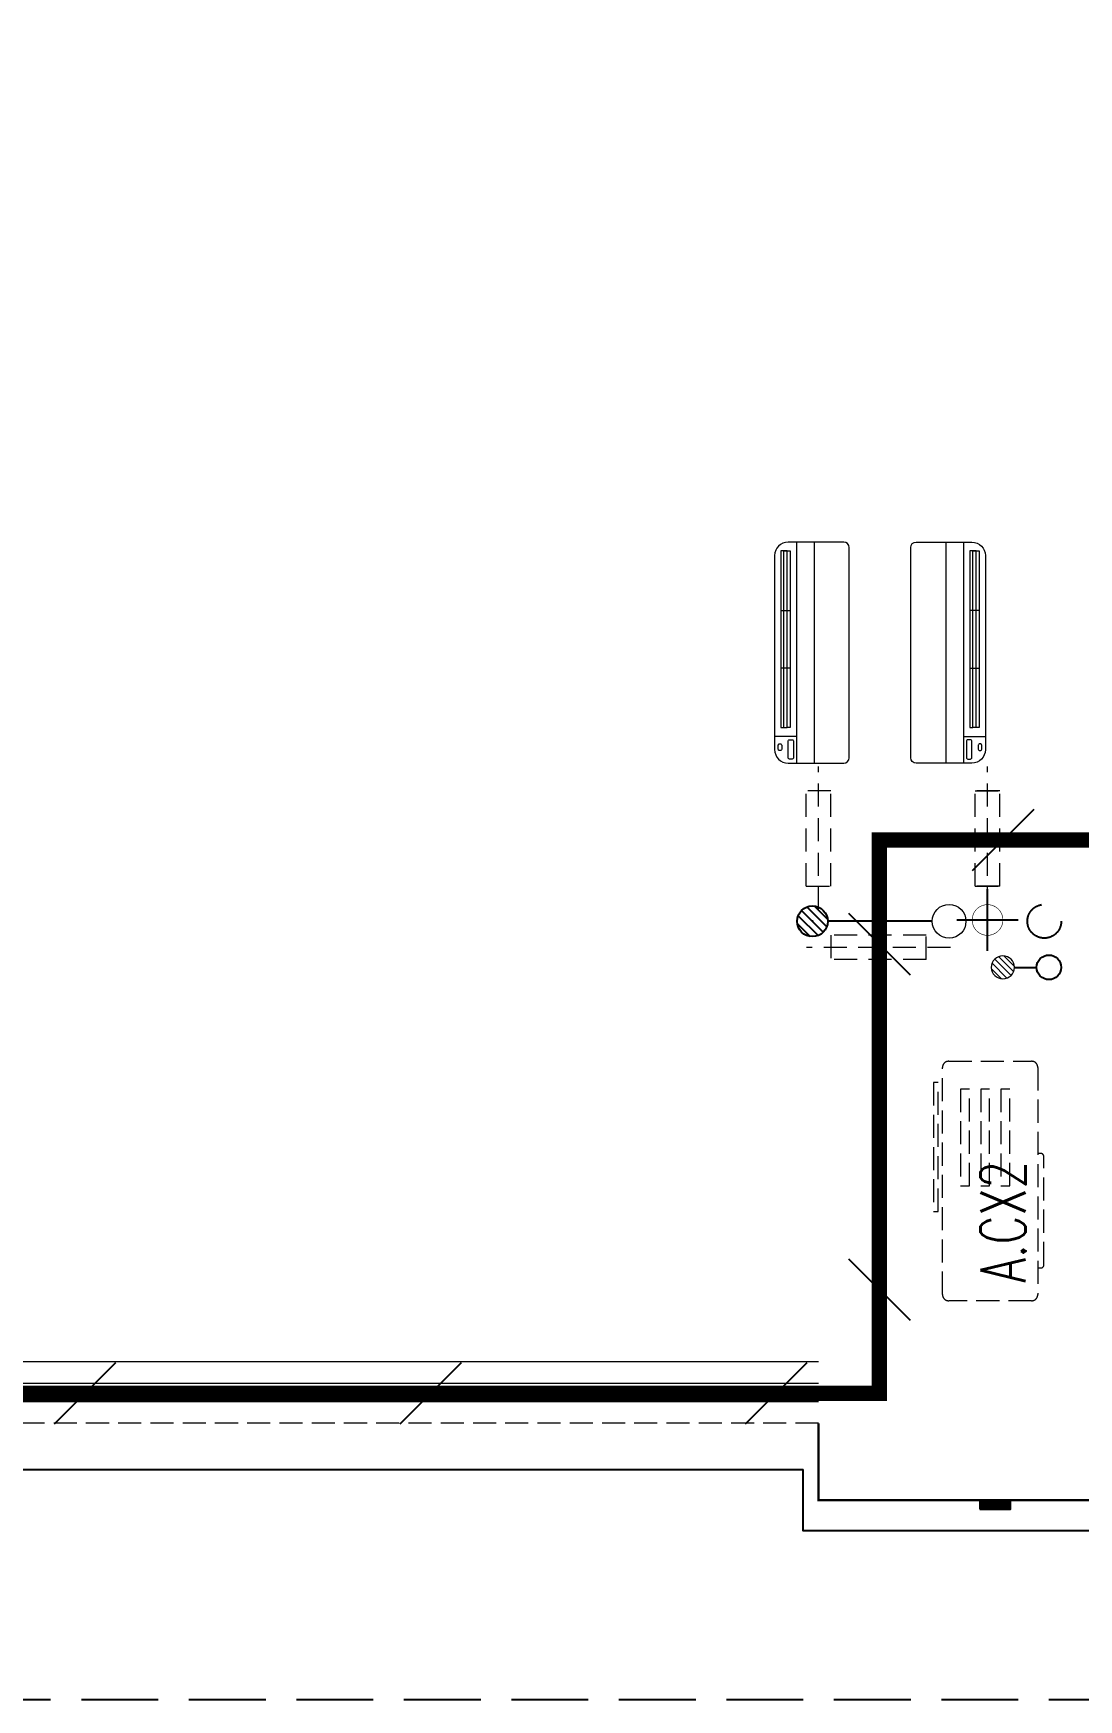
# Model space of a CAD drawing. Extents: x 3443499 to 7125205, y -1700016 to -264854.
# Drawn here: x 3652353 to 3655756, y -907770 to -902343 of the extents above; entities that cross this region are included whole.
import ezdxf

# ---------------------------------------------------------------- set-up
doc = ezdxf.new("R2010")
doc.units = 0
doc.header["$LTSCALE"] = 1000
doc.header["$MEASUREMENT"] = 0
for name, pattern in [('CENTER2', [1.125, 0.75, -0.125, 0.125, -0.125]), ('DASH', [0.35, 0.25, -0.1]), ('HIDDEN', [0.375, 0.25, -0.125])]:
    doc.linetypes.add(name, pattern=pattern)
doc.layers.get('0').update_dxf_attribs({"linetype": 'CONTINUOUS'})
for name, color, linetype in [('!校对', 2, 'CONTINUOUS'), ('LVTRY', 252, 'CONTINUOUS'), ('SHTLN', 4, 'CONTINUOUS'), ('VPIPE-凝结', 150, 'CONTINUOUS'), ('VPIPE-雨水', 4, 'DASH'), ('WIRE-接地', 2, 'CONTINUOUS'), ('卫生间', 6, 'CONTINUOUS'), ('机电标识类', 1, 'CONTINUOUS'), ('看线', 185, 'CONTINUOUS'), ('立面', 73, 'CONTINUOUS'), ('铝合金', 144, 'CONTINUOUS')]:
    doc.layers.add(name, color=color, linetype=linetype)
for name, color, linetype, lineweight in [('EQUIP_地漏', 7, 'CONTINUOUS', 18), ('VPIPE-废水', 31, 'TG_F', 18), ('平面-栏杆', 56, 'CONTINUOUS', 15), ('平面-看线', 252, 'CONTINUOUS', 15), ('平面-空调室内机', 176, 'CONTINUOUS', 9), ('平面-空调预留孔', 252, 'CONTINUOUS', 15), ('空调', 76, 'CONTINUOUS', 13)]:
    doc.layers.add(name, color=color, linetype=linetype, lineweight=lineweight)
doc.styles.add('_TCH_DIM', font='SIMPLEX', dxfattribs={"bigfont": 'GBCBIG'})
doc.styles.add('TG_LINETYPE', font='SIMPLEX', dxfattribs={"width": 0.8, "height": 3, "bigfont": 'HZTXT'})
doc.linetypes.add('TG_F', pattern='A,2,-0.3,["F",TG_LINETYPE,S=0.1,R=0,X=-0.23,Y=-0.15],0', length=2.3)

# ---------------------------------------------------------------- blocks, each defined once
blk = doc.blocks.new('$TelecSys$00000008')
blk.add_line((0.4, 0.4), (-0.4, -0.4))
blk = doc.blocks.new('fergve')
at = {"layer": '平面-空调预留孔', "color": 8, "linetype": 'DASH', "ltscale": 0.3}
for p, q in [((119062.7, 54987.6), (119062.7, 54977.6)), ((119435.6, 54977.6), (119435.6, 54987.6)), ((119072.7, 54967.6), (119425.6, 54967.6))]:
    blk.add_line(p, q, dxfattribs=at)
for points in [[(119666.7, 55326.8), (119246.8, 55326.8), (119246.8, 55311.6), (119666.7, 55311.6)], [(119645.5, 55239.2), (119330, 55239.2), (119330, 55210.2), (119645.5, 55210.2)], [(119645.5, 55173.4), (119330, 55173.4), (119330, 55144.4), (119645.5, 55144.4)], [(119645.5, 55107.6), (119330, 55107.6), (119330, 55078.6), (119645.5, 55078.6)]]:
    blk.add_lwpolyline(points, close=True, dxfattribs=at)
blk.add_lwpolyline([(119715.9, 54987.6), (118975.9, 54987.6, -0.414214), (118955.9, 55007.6), (118955.9, 55277.6, -0.414214), (118975.9, 55297.6), (119715.9, 55297.6, -0.414214), (119735.9, 55277.6), (119735.9, 55007.6, -0.414214)], format="xyb", close=True, dxfattribs=at)
for centre, start, end in [((119072.7, 54977.6), 180, 270), ((119425.6, 54977.6), 270, 0)]:
    blk.add_arc(centre, 10, start, end, dxfattribs=at)
at = {"layer": '平面-空调预留孔', "color": 8, "linetype": 'DASH', "ltscale": 0.3, "style": '_TCH_DIM', "width": 0.705882}
blk.add_text('A.CX2', height=146.88, dxfattribs=at).set_placement((119015.3, 55027.3))
blk = doc.blocks.new('dongkong')
at = {"layer": '平面-空调预留孔', "color": 8, "linetype": 'HIDDEN', "ltscale": 0.3}
for p, q in [((-603796, 210899.9), (-603796, 210431.5)), ((-603836, 210821), (-603836, 210510.8)), ((-603836, 210821), (-603756, 210821)), ((-603756, 210821), (-603756, 210510.8))]:
    blk.add_line(p, q, dxfattribs=at)
blk.add_lwpolyline([(-603756, 210510.8), (-603836, 210510.8)], dxfattribs=at)
blk = doc.blocks.new('A$C001338C2')
at = {"color": 8}
for p, q in [((845, 303.6), (55, 303.6)), ((109.1, 214.8), (109.1, 303.6)), ((0, 248.6), (0, 22)), ((900, 22), (900, 248.6)), ((22, 0), (878, 0))]:
    blk.add_line(p, q, dxfattribs=at)
at = {"color": 8, "lineweight": 5}
for p, q in [((864.6, 278.7), (144.5, 278.7)), ((144.5, 278.7), (144.5, 265.8)), ((387, 278.7), (144.5, 278.7)), ((144.5, 278.7), (144.5, 252.9)), ((387, 239.9), (387, 278.7)), ((864.6, 278.7), (622, 278.7)), ((622, 278.7), (622, 239.9)), ((864.6, 252.9), (864.6, 278.7)), ((900, 214.8), (0, 214.8)), ((144.5, 265.8), (864.6, 265.8)), ((144.5, 239.9), (144.5, 252.9)), ((144.5, 252.9), (864.6, 252.9)), ((864.6, 239.9), (144.5, 239.9)), ((622, 239.9), (387, 239.9)), ((864.6, 265.8), (864.6, 239.9)), ((900, 143.2), (0, 143.2))]:
    blk.add_line(p, q, dxfattribs=at)
at = {"color": 8}
for points in [[(73.1, 275), (56.8, 275, -0.414214), (51.3, 280.5), (51.3, 283.4, -0.414214), (56.8, 288.9), (73.1, 288.9, -0.414214), (78.6, 283.4), (78.6, 280.5, -0.414214)], [(89.2, 226.4), (22.2, 226.4, -0.414214), (16.7, 231.9), (16.7, 243.1, -0.414214), (22.2, 248.6), (89.2, 248.6, -0.414214), (94.7, 243.1), (94.7, 231.9, -0.414214)]]:
    blk.add_lwpolyline(points, format="xyb", close=True, dxfattribs=at)
for centre, radius, start, end in [((55, 248.6), 55, 90, 180), ((845, 248.6), 55, 360, 90), ((22, 22), 22, 180, 270), ((878, 22), 22, 270, 360)]:
    blk.add_arc(centre, radius, start, end, dxfattribs=at)
blk = doc.blocks.new('GGDGDGDG')
at = {"layer": '机电标识类', "color": 250, "linetype": 'DASH', "ltscale": 400}
for p, q in [((704092.5, 766289.8), (704092.5, 766489.8)), ((704192.5, 766389.8), (703992.5, 766389.8))]:
    blk.add_line(p, q, dxfattribs=at)
at = {"layer": '空调', "color": 1, "linetype": 'DASH', "const_width": 2}
blk.add_lwpolyline([(704042.5, 766389.8, 0.999999), (704142.5, 766389.8, 0.999999), (704042.5, 766389.8)], format="xyb", dxfattribs=at)
blk = doc.blocks.new('$lvtry$00000171')
for p, q in [((-74.2, 10.6), (-10.6, 74.2)), ((-69.8, -27.4), (27.4, 69.8)), ((-53, -53), (53, 53)), ((-27.4, -69.8), (69.8, 27.4)), ((10.6, -74.2), (74.2, -10.6))]:
    blk.add_line(p, q)
blk.add_circle((0, 0), 75)
blk.add_point((0, 0))
blk = doc.blocks.new('$TwtSys$00000141')
at = {"color": 1}
for p, q in [((-47.1, 3.8), (-5, 45.9)), ((-47.1, 3.8), (-5, 45.9)), ((-43.6, -17.5), (17.5, 43.6)), ((-43.6, -17.5), (17.5, 43.6)), ((-33.2, -33.2), (33.2, 33.2)), ((-33.2, -33.2), (33.2, 33.2)), ((-16.2, -43.5), (43.8, 16.4)), ((-16.2, -43.5), (43.8, 16.4)), ((5.7, -46.1), (46.1, -5.7)), ((5.7, -46.1), (46.1, -5.7))]:
    blk.add_line(p, q, dxfattribs=at)
blk.add_circle((0, 0), 47, dxfattribs=at)
blk.add_circle((0, 0), 47, dxfattribs=at)
blk = doc.blocks.new('HFGHFHF')
at = {"layer": '卫生间', "color": 252, "linetype": 'DASH'}
blk.add_lwpolyline([(282616.8, 689157.2), (280916.6, 689157.2), (280916.6, 684657.2), (280916.6, 684657.2), (280916.6, 684357.2), (272916.6, 684357.2), (272916.6, 683357.2), (271116.6, 683357.2), (271116.6, 673357.2), (273766.6, 673357.2), (273766.6, 672157.2), (297866.6, 672157.2), (297866.6, 673357.2), (299516.6, 673357.2)], dxfattribs=at)
blk = doc.blocks.new('A$C74FB3979')
at = {"layer": '立面'}
h = blk.add_hatch(dxfattribs=at)
h.set_pattern_fill('ANSI31', color=252, scale=2)
h.set_pattern_definition([(45, (-836600.4983, -796188.8776), (-2.24506403, 2.24506403), [])])
h.paths.add_polyline_path([(51624.8, -623.4), (51724.8, -623.4), (51724.8, -593.4), (51624.8, -593.4)])
at = {"color": 252, "const_width": 8}
blk.add_lwpolyline([(52249.8, -343.4), (52249.8, -643.4), (52149.8, -643.4), (52149.8, -593.4), (51099.8, -593.4), (51099.8, -343.4)], dxfattribs=at)
at = {"layer": 'VPIPE-凝结', "color": 252, "ltscale": 0.1}
blk.add_line((51469.8, 1291.6), (51129.8, 1291.6), dxfattribs=at)
blk.add_lwpolyline([(51737.4, 1141.6), (51809.8, 1141.6)], dxfattribs=at)
at = {"layer": 'VPIPE-凝结', "color": 252}
blk.add_circle((51849.8, 1141.6), 40, dxfattribs=at)
at = {"layer": 'VPIPE-废水', "color": 252}
blk.add_circle((51524.8, 1291.6), 55, dxfattribs=at)
at = {"layer": 'VPIPE-雨水', "color": 252}
blk.add_circle((51834.8, 1291.6), 55, dxfattribs=at)
at = {"layer": '平面-栏杆', "color": 252}
for p, q in [((51099.8, -213.4), (45199.8, -213.4)), ((51099.8, -273.4), (45199.8, -273.4))]:
    blk.add_line(p, q, dxfattribs=at)
at = {"layer": '平面-看线', "color": 252}
blk.add_line((51099.8, -143.4), (45199.8, -143.4), dxfattribs=at)
at = {"layer": '平面-看线', "color": 252, "linetype": 'DASH', "ltscale": 0.3}
blk.add_line((51099.8, -343.4), (45199.8, -343.4), dxfattribs=at)
at = {"layer": '看线', "color": 252}
blk.add_lwpolyline([(52249.8, -143.4), (52299.8, -143.4), (52299.8, -693.4), (51049.8, -693.4), (51049.8, -493.4)], dxfattribs=at)
at = {"layer": '看线', "color": 252, "ltscale": 0.5}
blk.add_lwpolyline([(45199.8, -493.4), (51049.8, -493.4)], dxfattribs=at)
at = {"layer": '立面', "color": 252}
blk.add_lwpolyline([(51624.8, -623.4), (51724.8, -623.4), (51724.8, -593.4), (51624.8, -593.4)], close=True, dxfattribs=at)
at = {"layer": '铝合金', "color": 252}
blk.add_lwpolyline([(51624.8, -623.4), (51724.8, -623.4), (51724.8, -593.4), (51624.8, -593.4)], close=True, dxfattribs=at)
at = {"color": 252, "xscale": -1}
for name, p in [('HFGHFHF', (326916.4, -673400.6)), ('GGDGDGDG', (755742.4, -765094))]:
    blk.add_blockref(name, p, dxfattribs=at)
at = {"layer": 'EQUIP_地漏', "color": 252, "xscale": 0.8, "yscale": -0.8, "zscale": 0.8, "rotation": 179.9999999357402}
blk.add_blockref('$TwtSys$00000141', (51699.8, 1141.6), dxfattribs=at)
at = {"layer": 'LVTRY', "color": 252, "xscale": 0.6666666667107825, "yscale": 0.6666666667107825, "rotation": 269.9999999939778}
blk.add_blockref('$lvtry$00000171', (51079.8, 1291.6), dxfattribs=at)
at = {"layer": '平面-空调室内机', "color": 252, "ltscale": 0.3, "xscale": -1}
for p, rotation in [((654895.9, 212227.4), 180), ((654895.9, 212227.4), 180), ((655445.9, 212227.4), 180), ((-159370.9, 605002.6), 270)]:
    blk.add_blockref('dongkong', p, dxfattribs=dict(at, rotation=rotation))
at = {"layer": '平面-空调室内机', "color": 252, "ltscale": 0.3, "rotation": 180}
blk.add_blockref('dongkong', (-552146.1, 212227.4), dxfattribs=at)
at = {"layer": '平面-空调预留孔', "color": 252, "yscale": 0.800000000046565, "zscale": 0.800000000046565}
for p, xscale, rotation in [((51199.7, 1806.6), 0.800000000046565, 90.00000023343011), ((51399.9, 1806.6), -0.800000000046565, 269.9999997665698)]:
    blk.add_blockref('A$C001338C2', p, dxfattribs=dict(at, xscale=xscale, rotation=rotation))
at = {"layer": '平面-空调预留孔', "color": 252, "rotation": 90.00000000000001}
blk.add_blockref('fergve', (106801, -118900.2), dxfattribs=at)

msp = doc.modelspace()

# ---------------------------------------------------------------- linework, layer by layer
at = {"layer": 'WIRE-接地', "color": 2, "linetype": 'CENTER2', "const_width": 50}
msp.add_lwpolyline([(3648809.5, -906772.6), (3655106.8, -906772.6), (3655106.8, -904970.8), (3655912.7, -904970.8), (3655912.7, -905571.8), (3658608.6, -905571.8), (3658608.6, -897565.5), (3648818.1, -897565.5)], dxfattribs=at)

# ---------------------------------------------------------------- block references
at = {"layer": '!校对'}
msp.add_blockref('A$C74FB3979', (3603809.3, -906526.7), dxfattribs=at)
at = {"layer": 'SHTLN', "color": 2, "xscale": 250, "yscale": 250, "zscale": 250}
for p in [(3655509.7, -904970.8), (3652520.6, -906772.6), (3653645.6, -906772.6), (3654770.6, -906772.6)]:
    msp.add_blockref('$TelecSys$00000008', p, dxfattribs=at)
at = {"layer": 'SHTLN', "color": 2, "xscale": 250, "yscale": 250, "zscale": 250, "rotation": 90}
for p in [(3655106.8, -905309.2), (3655106.8, -906434.2)]:
    msp.add_blockref('$TelecSys$00000008', p, dxfattribs=at)

doc.saveas('drawing.dxf')
